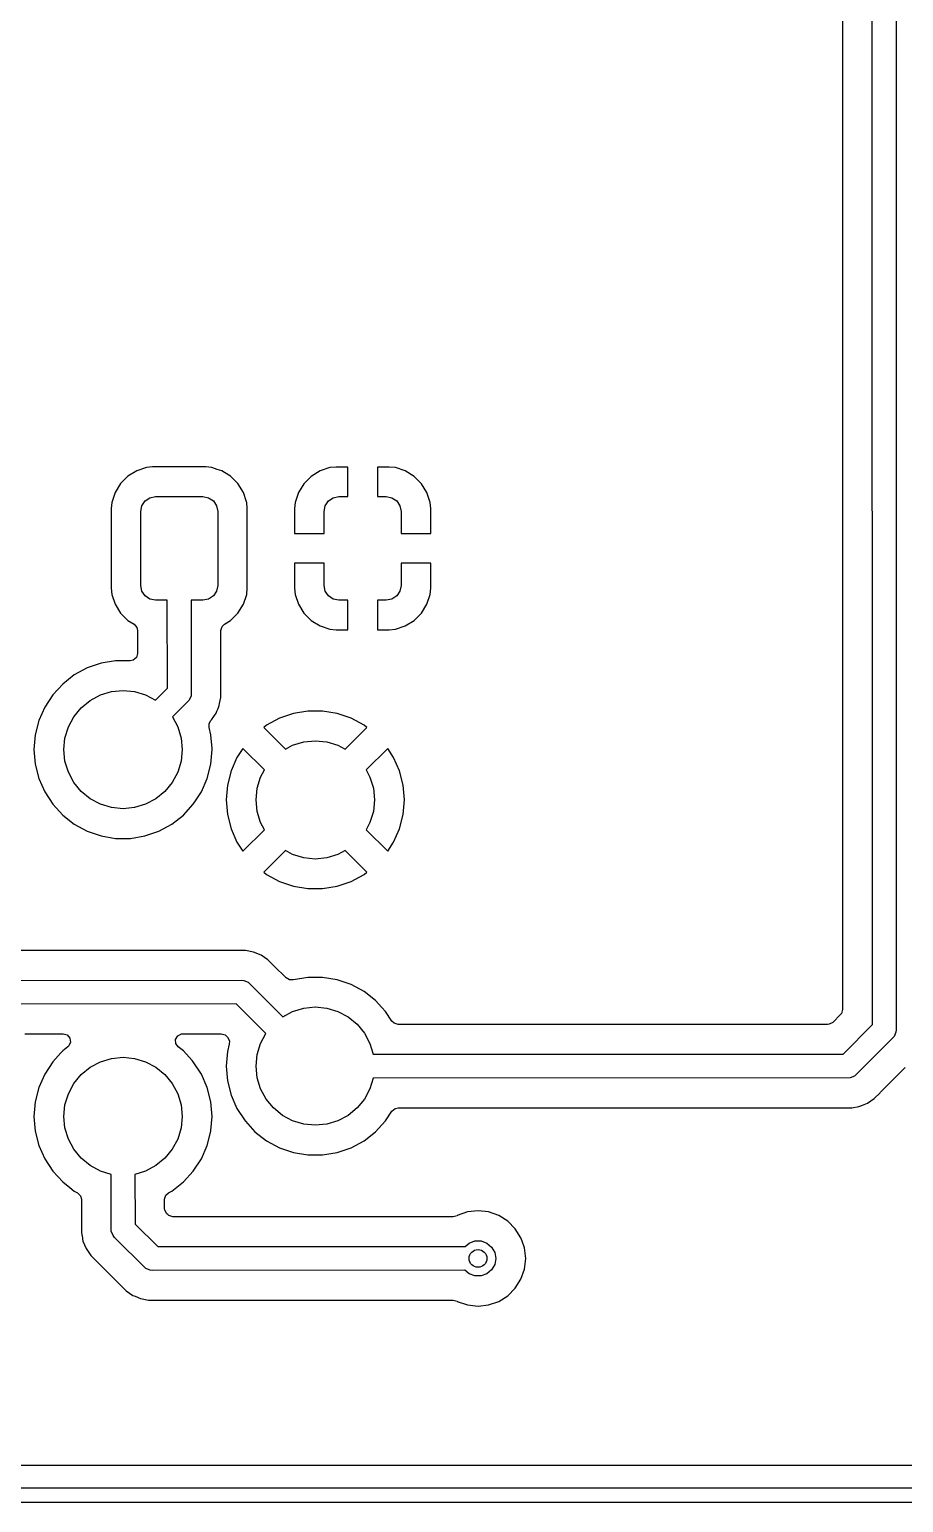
# Model space of a CAD drawing. Extents: x -25 to 25, y -54 to 54.
# Drawn here: x -13.58 to 1.19, y -54.12 to -29.23 of the extents above; entities that cross this region are included whole.
import ezdxf

# ---------------------------------------------------------------- set-up
doc = ezdxf.new("R2010")
doc.units = 0
doc.layers.add('BLACK', color=7, linetype='CONTINUOUS')

msp = doc.modelspace()

# ---------------------------------------------------------------- linework, layer by layer
at = {"layer": 'BLACK', "linetype": 'CONTINUOUS'}
for p, q in [((0.665691, -46.04742), (0.661902, -8.664438)), ((1.064402, -8.665173), (1.0682, -46.135)), ((0.1613, -17.633243), (0.1613, -45.792156)), ((-11.918658, -36.782289), (-12.042711, -36.906342)), ((-11.769337, -36.690187), (-11.918658, -36.782289)), ((-11.769332, -36.690185), (-11.769337, -36.690187)), ((-11.6028, -36.635001), (-11.769332, -36.690185)), ((-11.602797, -36.635), (-11.6028, -36.635001)), ((-11.50002, -36.624501), (-11.602797, -36.635)), ((-11.500002, -36.6245), (-11.50002, -36.624501)), ((-10.59999, -36.6245), (-11.500002, -36.6245)), ((-10.497205, -36.635), (-10.59999, -36.6245)), ((-10.497203, -36.635001), (-10.497205, -36.635)), ((-10.406899, -36.664925), (-10.497203, -36.635001)), ((-10.330669, -36.690185), (-10.406899, -36.664925)), ((-10.330664, -36.690187), (-10.330669, -36.690185)), ((-10.287399, -36.716873), (-10.330664, -36.690187)), ((-10.181344, -36.782288), (-10.287399, -36.716873)), ((-10.057288, -36.906344), (-10.181344, -36.782288)), ((-8.818346, -36.782684), (-8.942316, -36.906654)), ((-8.669125, -36.690643), (-8.818346, -36.782684)), ((-8.66912, -36.690641), (-8.669125, -36.690643)), ((-8.502698, -36.635494), (-8.66912, -36.690641)), ((-8.399988, -36.625001), (-8.502698, -36.635494)), ((-8.399971, -36.625), (-8.399988, -36.625001)), ((-8.2, -36.625), (-8.399971, -36.625)), ((-8.2, -37.125), (-8.2, -36.625)), ((-7.500014, -36.625), (-7.7, -36.625)), ((-7.7, -36.625), (-7.7, -37.125)), ((-7.39731, -36.635493), (-7.500014, -36.625)), ((-7.397303, -36.635494), (-7.39731, -36.635493)), ((-7.230881, -36.690641), (-7.397303, -36.635494)), ((-7.230876, -36.690643), (-7.230881, -36.690641)), ((-7.081655, -36.782684), (-7.230876, -36.690643)), ((-6.957685, -36.906654), (-7.081655, -36.782684)), ((-12.134885, -37.05588), (-12.189999, -37.222203)), ((-12.134815, -37.055668), (-12.134885, -37.05588)), ((-12.134813, -37.055663), (-12.134815, -37.055668)), ((-12.042711, -36.906342), (-12.134813, -37.055663)), ((-9.965186, -37.055666), (-10.057288, -36.906344)), ((-9.913613, -37.211304), (-9.965186, -37.055666)), ((-9.034359, -37.05588), (-9.089506, -37.222302)), ((-9.034357, -37.055875), (-9.034359, -37.05588)), ((-8.942316, -36.906654), (-9.034357, -37.055875)), ((-6.865644, -37.055875), (-6.957685, -36.906654)), ((-6.865642, -37.05588), (-6.865644, -37.055875)), ((-6.810495, -37.222302), (-6.865642, -37.05588)), ((-12.19, -37.222204), (-12.2005, -37.324983)), ((-12.2005, -37.324983), (-12.2005, -38.675001)), ((-12.189999, -37.222204), (-12.19, -37.222204)), ((-12.189999, -37.222203), (-12.189999, -37.222204)), ((-11.7, -37.375), (-11.68097, -37.279329)), ((-11.68097, -37.279329), (-11.626777, -37.198223)), ((-11.626777, -37.198223), (-11.545671, -37.14403)), ((-11.545671, -37.14403), (-11.45, -37.125)), ((-11.45, -37.125), (-10.65, -37.125)), ((-10.65, -37.125), (-10.554329, -37.14403)), ((-10.554329, -37.14403), (-10.473223, -37.198223)), ((-10.473223, -37.198223), (-10.41903, -37.279329)), ((-10.41903, -37.279329), (-10.4, -37.375)), ((-9.910002, -37.2222), (-9.913613, -37.211304)), ((-9.910001, -37.222203), (-9.910002, -37.2222)), ((-9.89967, -37.323342), (-9.910001, -37.222203)), ((-9.899501, -37.324992), (-9.89967, -37.323342)), ((-9.899501, -37.325013), (-9.899501, -37.324992)), ((-9.8995, -38.674986), (-9.899501, -37.325013)), ((-9.089507, -37.222309), (-9.1, -37.325013)), ((-9.1, -37.325013), (-9.1, -37.75)), ((-9.089506, -37.222302), (-9.089507, -37.222309)), ((-8.6, -37.375), (-8.58097, -37.279329)), ((-8.58097, -37.279329), (-8.526777, -37.198223)), ((-8.526777, -37.198223), (-8.445671, -37.14403)), ((-8.445671, -37.14403), (-8.35, -37.125)), ((-8.35, -37.125), (-8.2, -37.125)), ((-7.7, -37.125), (-7.55, -37.125)), ((-7.55, -37.125), (-7.454329, -37.14403)), ((-7.454329, -37.14403), (-7.373223, -37.198223)), ((-7.373223, -37.198223), (-7.31903, -37.279329)), ((-7.31903, -37.279329), (-7.3, -37.375)), ((-6.800002, -37.325013), (-6.810495, -37.222302)), ((-6.800001, -37.325028), (-6.800002, -37.325013)), ((-6.800001, -37.75), (-6.800001, -37.325028)), ((-11.7, -38.625), (-11.7, -37.375)), ((-10.4, -37.375), (-10.4, -38.625)), ((-8.6, -37.75), (-8.6, -37.375)), ((-7.3, -37.375), (-7.3, -37.75)), ((-9.1, -37.75), (-8.6, -37.75)), ((-7.3, -37.75), (-6.800001, -37.75)), ((-8.6, -38.25), (-9.099999, -38.25)), ((-9.099999, -38.25), (-9.099999, -38.674986)), ((-8.6, -38.625), (-8.6, -38.25)), ((-6.8, -38.25), (-7.3, -38.25)), ((-7.3, -38.25), (-7.3, -38.625)), ((-6.8, -38.674973), (-6.8, -38.25)), ((-12.2005, -38.675001), (-12.200499, -38.675018)), ((-12.200499, -38.675018), (-12.19, -38.777796)), ((-12.19, -38.777796), (-12.189999, -38.777799)), ((-12.189999, -38.777799), (-12.134885, -38.944119)), ((-11.68097, -38.720671), (-11.7, -38.625)), ((-11.626777, -38.801777), (-11.68097, -38.720671)), ((-11.545671, -38.85597), (-11.626777, -38.801777)), ((-10.473223, -38.801777), (-10.554329, -38.85597)), ((-10.41903, -38.720671), (-10.473223, -38.801777)), ((-10.4, -38.625), (-10.41903, -38.720671)), ((-9.965186, -38.944334), (-9.910001, -38.777797)), ((-9.910001, -38.777797), (-9.8995, -38.675009)), ((-9.8995, -38.675009), (-9.8995, -38.674986)), ((-9.099999, -38.674986), (-9.089506, -38.777697)), ((-9.089506, -38.777697), (-9.034359, -38.944119)), ((-8.58097, -38.720671), (-8.6, -38.625)), ((-8.526777, -38.801777), (-8.58097, -38.720671)), ((-8.445671, -38.85597), (-8.526777, -38.801777)), ((-7.373223, -38.801777), (-7.454329, -38.85597)), ((-7.31903, -38.720671), (-7.373223, -38.801777)), ((-7.3, -38.625), (-7.31903, -38.720671)), ((-6.865642, -38.944119), (-6.810495, -38.777697)), ((-6.810495, -38.777697), (-6.810494, -38.77769)), ((-6.810494, -38.77769), (-6.800001, -38.674986)), ((-6.800001, -38.674986), (-6.8, -38.674973)), ((-12.134885, -38.944119), (-12.134814, -38.944334)), ((-12.134814, -38.944334), (-12.042713, -39.093655)), ((-11.45, -38.875), (-11.545671, -38.85597)), ((-11.251828, -38.875), (-11.45, -38.875)), ((-11.249496, -40.362443), (-11.251828, -38.875)), ((-10.65, -38.875), (-10.84927, -38.875)), ((-10.84927, -38.875), (-10.8468, -40.45)), ((-10.554329, -38.85597), (-10.65, -38.875)), ((-10.057288, -39.093656), (-9.965186, -38.944334)), ((-9.034359, -38.944119), (-9.034357, -38.944124)), ((-9.034357, -38.944124), (-8.942316, -39.093345)), ((-8.35, -38.875), (-8.445671, -38.85597)), ((-8.2, -38.875), (-8.35, -38.875)), ((-8.2, -39.374998), (-8.2, -38.875)), ((-7.55, -38.875), (-7.7, -38.875)), ((-7.7, -38.875), (-7.7, -39.374999)), ((-7.454329, -38.85597), (-7.55, -38.875)), ((-6.957685, -39.093345), (-6.865644, -38.944124)), ((-6.865644, -38.944124), (-6.865642, -38.944119)), ((-12.042713, -39.093655), (-12.042711, -39.093657)), ((-12.042711, -39.093657), (-11.918656, -39.217712)), ((-11.918656, -39.217712), (-11.812604, -39.283125)), ((-11.812604, -39.283125), (-11.765879, -39.335073)), ((-10.3463, -39.388664), (-10.326615, -39.321625)), ((-10.326615, -39.321625), (-10.287396, -39.283125)), ((-10.287396, -39.283125), (-10.181344, -39.217712)), ((-10.181344, -39.217712), (-10.057288, -39.093656)), ((-8.942316, -39.093345), (-8.818346, -39.217315)), ((-8.818346, -39.217315), (-8.669125, -39.309356)), ((-8.669125, -39.309356), (-8.66912, -39.309358)), ((-8.66912, -39.309358), (-8.502698, -39.364505)), ((-7.397303, -39.364505), (-7.230881, -39.309358)), ((-7.230881, -39.309358), (-7.230876, -39.309356)), ((-7.230876, -39.309356), (-7.081655, -39.217315)), ((-7.081655, -39.217315), (-6.957685, -39.093345)), ((-11.765879, -39.335073), (-11.7537, -39.388664)), ((-11.7537, -39.388664), (-11.7537, -39.7755)), ((-10.3463, -40.375555), (-10.3463, -39.388664)), ((-8.502698, -39.364505), (-8.502691, -39.364506)), ((-8.502691, -39.364506), (-8.399981, -39.374999)), ((-8.399981, -39.374999), (-8.200001, -39.374999)), ((-8.200001, -39.374999), (-8.2, -39.374998)), ((-7.7, -39.374999), (-7.500028, -39.374999)), ((-7.500028, -39.374999), (-7.500014, -39.374998)), ((-7.500014, -39.374998), (-7.397303, -39.364505)), ((-11.7537, -39.7755), (-11.773385, -39.842539)), ((-12.604812, -40.021172), (-12.823507, -40.139524)), ((-12.604803, -40.021169), (-12.604812, -40.021172)), ((-12.369617, -39.940429), (-12.604803, -40.021169)), ((-12.124335, -39.8995), (-12.369617, -39.940429)), ((-11.8777, -39.8995), (-12.124335, -39.8995)), ((-11.826189, -39.888294), (-11.8777, -39.8995)), ((-11.773385, -39.842539), (-11.826189, -39.888294)), ((-13.019743, -40.292261), (-13.188167, -40.475217)), ((-12.823507, -40.139524), (-13.019743, -40.292261)), ((-13.188167, -40.475217), (-13.324174, -40.683393)), ((-12.707107, -40.692893), (-12.55557, -40.56853)), ((-12.55557, -40.56853), (-12.382683, -40.47612)), ((-12.382683, -40.47612), (-12.19509, -40.419215)), ((-12.19509, -40.419215), (-12, -40.4)), ((-12, -40.4), (-11.80491, -40.419215)), ((-11.80491, -40.419215), (-11.617317, -40.47612)), ((-11.617317, -40.47612), (-11.450955, -40.565042)), ((-11.450955, -40.565042), (-11.249496, -40.362443)), ((-10.881045, -40.562892), (-11.165897, -40.849356)), ((-10.850704, -40.489642), (-10.881045, -40.562892)), ((-10.8468, -40.45), (-10.850704, -40.489642)), ((-10.366898, -40.622861), (-10.346299, -40.519308)), ((-10.346299, -40.375581), (-10.3463, -40.375555)), ((-10.346299, -40.380691), (-10.346299, -40.375581)), ((-10.346299, -40.519308), (-10.346299, -40.380691)), ((-13.324174, -40.683393), (-13.424064, -40.911118)), ((-12.83147, -40.84443), (-12.707107, -40.692893)), ((-10.5034, -40.898583), (-10.426389, -40.783327)), ((-10.426389, -40.783327), (-10.412584, -40.75)), ((-10.412584, -40.75), (-10.39431, -40.70588)), ((-10.39431, -40.70588), (-10.373343, -40.655262)), ((-10.373343, -40.655262), (-10.366898, -40.622861)), ((-9.119494, -40.790916), (-9.354604, -40.87163)), ((-8.874293, -40.75), (-9.119494, -40.790916)), ((-8.625707, -40.75), (-8.874293, -40.75)), ((-8.380507, -40.790916), (-8.625707, -40.75)), ((-8.145397, -40.87163), (-8.380507, -40.790916)), ((-13.424064, -40.911118), (-13.485108, -41.152175)), ((-12.980785, -41.20491), (-12.92388, -41.017317)), ((-12.92388, -41.017317), (-12.83147, -40.84443)), ((-11.165897, -40.849356), (-11.07612, -41.017317)), ((-11.07612, -41.017317), (-11.019215, -41.20491)), ((-10.546517, -41.027295), (-10.543892, -40.957475)), ((-10.514893, -41.152175), (-10.546517, -41.027295)), ((-10.543892, -40.957475), (-10.513991, -40.909173)), ((-10.513991, -40.909173), (-10.5034, -40.898583)), ((-9.573239, -40.989949), (-9.620058, -41.026388)), ((-9.620058, -41.026388), (-9.620058, -41.02639)), ((-9.620058, -41.02639), (-9.254966, -41.391481)), ((-9.35461, -40.871632), (-9.573239, -40.989949)), ((-9.354604, -40.87163), (-9.35461, -40.871632)), ((-8.245035, -41.391481), (-7.879943, -41.02639)), ((-8.145386, -40.871635), (-8.145397, -40.87163)), ((-7.926771, -40.989943), (-8.145386, -40.871635)), ((-7.879944, -41.026389), (-7.926771, -40.989943)), ((-7.879943, -41.02639), (-7.879944, -41.026389)), ((-13.48511, -41.152187), (-13.505643, -41.399994)), ((-13.485108, -41.152175), (-13.48511, -41.152187)), ((-13, -41.4), (-12.980785, -41.20491)), ((-11.019215, -41.20491), (-11, -41.4)), ((-10.514891, -41.152187), (-10.514893, -41.152175)), ((-10.496005, -41.380116), (-10.514891, -41.152187)), ((-9.132683, -41.32612), (-8.94509, -41.269215)), ((-8.94509, -41.269215), (-8.75, -41.25)), ((-8.75, -41.25), (-8.55491, -41.269215)), ((-8.55491, -41.269215), (-8.367317, -41.32612)), ((-13.505643, -41.399994), (-13.505643, -41.400005)), ((-13.505643, -41.400005), (-13.48511, -41.647812)), ((-12.980785, -41.59509), (-13, -41.4)), ((-11, -41.4), (-11.019215, -41.59509)), ((-10.514892, -41.647821), (-10.494357, -41.4)), ((-10.494357, -41.4), (-10.496005, -41.380116)), ((-10.073733, -41.533632), (-10.173588, -41.761282)), ((-9.973436, -41.380116), (-10.073733, -41.533632)), ((-9.608519, -41.745033), (-9.973436, -41.380116)), ((-9.254966, -41.391481), (-9.132683, -41.32612)), ((-8.367317, -41.32612), (-8.245035, -41.391481)), ((-7.526566, -41.380116), (-7.891483, -41.745032)), ((-7.426269, -41.53363), (-7.526566, -41.380116)), ((-7.326413, -41.761282), (-7.426269, -41.53363)), ((-13.48511, -41.647812), (-13.485108, -41.647824)), ((-13.485108, -41.647824), (-13.424064, -41.888881)), ((-12.92388, -41.782683), (-12.980785, -41.59509)), ((-12.83147, -41.95557), (-12.92388, -41.782683)), ((-11.07612, -41.782683), (-11.16853, -41.95557)), ((-11.019215, -41.59509), (-11.07612, -41.782683)), ((-10.575937, -41.888881), (-10.514892, -41.647821)), ((-10.173588, -41.761282), (-10.234613, -42.002261)), ((-9.67388, -41.867317), (-9.608519, -41.745033)), ((-7.891483, -41.745032), (-7.82612, -41.867317)), ((-7.265388, -42.002261), (-7.326413, -41.761282)), ((-13.424064, -41.888881), (-13.324174, -42.116606)), ((-12.707107, -42.107107), (-12.83147, -41.95557)), ((-11.16853, -41.95557), (-11.292893, -42.107107)), ((-10.675827, -42.116607), (-10.575937, -41.888881)), ((-10.234615, -42.00227), (-10.255141, -42.249994)), ((-10.234613, -42.002261), (-10.234615, -42.00227)), ((-9.75, -42.25), (-9.730785, -42.05491)), ((-9.730785, -42.05491), (-9.67388, -41.867317)), ((-7.82612, -41.867317), (-7.769215, -42.05491)), ((-7.769215, -42.05491), (-7.75, -42.25)), ((-7.265386, -42.00227), (-7.265388, -42.002261)), ((-7.244859, -42.249994), (-7.265386, -42.00227)), ((-13.324174, -42.116606), (-13.188167, -42.324782)), ((-12.55557, -42.23147), (-12.707107, -42.107107)), ((-12.382683, -42.32388), (-12.55557, -42.23147)), ((-11.44443, -42.23147), (-11.617317, -42.32388)), ((-11.292893, -42.107107), (-11.44443, -42.23147)), ((-10.811836, -42.324785), (-10.762973, -42.249994)), ((-10.762973, -42.249994), (-10.675827, -42.116607)), ((-10.255141, -42.249994), (-10.255141, -42.250005)), ((-10.255141, -42.250005), (-10.234615, -42.497729)), ((-9.730785, -42.44509), (-9.75, -42.25)), ((-7.75, -42.25), (-7.769215, -42.44509)), ((-7.265386, -42.497729), (-7.244859, -42.250005)), ((-7.244859, -42.250005), (-7.244859, -42.249994)), ((-13.188167, -42.324782), (-13.188164, -42.324785)), ((-13.188164, -42.324785), (-13.019744, -42.507738)), ((-13.019744, -42.507738), (-12.823509, -42.660474)), ((-12.19509, -42.380785), (-12.382683, -42.32388)), ((-12, -42.4), (-12.19509, -42.380785)), ((-11.80491, -42.380785), (-12, -42.4)), ((-11.617317, -42.32388), (-11.80491, -42.380785)), ((-11.176491, -42.660474), (-10.980256, -42.507738)), ((-10.980256, -42.507738), (-10.811836, -42.324785)), ((-10.234615, -42.497729), (-10.234613, -42.497738)), ((-10.234613, -42.497738), (-10.173588, -42.738717)), ((-9.67388, -42.632683), (-9.730785, -42.44509)), ((-7.769215, -42.44509), (-7.82612, -42.632683)), ((-7.326413, -42.738717), (-7.265388, -42.497738)), ((-7.265388, -42.497738), (-7.265386, -42.497729)), ((-12.823509, -42.660474), (-12.60481, -42.778828)), ((-12.60481, -42.778828), (-12.369614, -42.859571)), ((-11.630386, -42.859571), (-11.39519, -42.778828)), ((-11.39519, -42.778828), (-11.176491, -42.660474)), ((-10.173588, -42.738717), (-10.073734, -42.966364)), ((-9.973436, -43.119882), (-9.608519, -42.754964)), ((-9.608519, -42.754964), (-9.67388, -42.632683)), ((-7.82612, -42.632683), (-7.891482, -42.754965)), ((-7.891482, -42.754965), (-7.526566, -43.119882)), ((-7.426269, -42.966369), (-7.326413, -42.738717)), ((-12.369614, -42.859571), (-12.124335, -42.9005)), ((-12.124335, -42.9005), (-11.875665, -42.9005)), ((-11.875665, -42.9005), (-11.630386, -42.859571)), ((-10.073734, -42.966364), (-9.973436, -43.119882)), ((-7.526566, -43.119882), (-7.426269, -42.966369)), ((-9.254967, -43.108518), (-9.620058, -43.473609)), ((-9.132683, -43.17388), (-9.254967, -43.108518)), ((-8.94509, -43.230785), (-9.132683, -43.17388)), ((-8.75, -43.25), (-8.94509, -43.230785)), ((-8.55491, -43.230785), (-8.75, -43.25)), ((-8.367317, -43.17388), (-8.55491, -43.230785)), ((-8.245035, -43.108518), (-8.367317, -43.17388)), ((-7.879944, -43.473609), (-8.245035, -43.108518)), ((-9.620058, -43.473609), (-9.573232, -43.510055)), ((-9.573232, -43.510055), (-9.57323, -43.510056)), ((-9.57323, -43.510056), (-9.354615, -43.628364)), ((-8.145386, -43.628364), (-7.926772, -43.510057)), ((-7.926772, -43.510057), (-7.926769, -43.510055)), ((-7.926769, -43.510055), (-7.879944, -43.473609)), ((-9.354615, -43.628364), (-9.354604, -43.628369)), ((-9.354604, -43.628369), (-9.119494, -43.709083)), ((-9.119494, -43.709083), (-8.874293, -43.75)), ((-8.874293, -43.75), (-8.625707, -43.75)), ((-8.625707, -43.75), (-8.380507, -43.709083)), ((-8.380507, -43.709083), (-8.145397, -43.628369)), ((-8.145397, -43.628369), (-8.145386, -43.628364)), ((-10.075442, -44.7963), (-13.924557, -44.7963)), ((-10.075422, -44.796299), (-10.075442, -44.7963)), ((-10.069308, -44.796299), (-10.075422, -44.796299)), ((-9.930692, -44.796299), (-10.069308, -44.796299)), ((-9.93069, -44.796299), (-9.930692, -44.796299)), ((-9.794744, -44.823341), (-9.93069, -44.796299)), ((-9.794736, -44.823343), (-9.794744, -44.823341)), ((-9.666677, -44.876386), (-9.794736, -44.823343)), ((-9.551415, -44.953401), (-9.666677, -44.876386)), ((-9.44908, -45.055736), (-9.551415, -44.953401)), ((-9.44906, -45.055758), (-9.44908, -45.055736)), ((-9.244902, -45.259916), (-9.44906, -45.055758)), ((-14.039642, -45.300704), (-10, -45.2968)), ((-10, -45.2968), (-9.960358, -45.300704)), ((-9.960358, -45.300704), (-9.960357, -45.300704)), ((-9.960357, -45.300704), (-9.887108, -45.331045)), ((-9.186784, -45.292659), (-9.244902, -45.259916)), ((-9.125045, -45.289886), (-9.186784, -45.292659)), ((-9.124588, -45.291688), (-9.125045, -45.289886)), ((-9.119618, -45.290429), (-9.124588, -45.291688)), ((-8.874335, -45.2495), (-9.119618, -45.290429)), ((-8.625665, -45.2495), (-8.874335, -45.2495)), ((-8.380384, -45.290429), (-8.625665, -45.2495)), ((-8.145198, -45.371169), (-8.380384, -45.290429)), ((-9.887108, -45.331045), (-9.300046, -45.915577)), ((-8.145189, -45.371172), (-8.145198, -45.371169)), ((-7.926494, -45.489524), (-8.145189, -45.371172)), ((-7.926493, -45.489525), (-7.926494, -45.489524)), ((-7.926491, -45.489526), (-7.926493, -45.489525)), ((-7.730256, -45.642262), (-7.926491, -45.489526)), ((-10.087708, -45.699419), (-13.920888, -45.703123)), ((-9.584626, -46.200332), (-10.087708, -45.699419)), ((-9.132683, -45.82612), (-8.94509, -45.769215)), ((-8.94509, -45.769215), (-8.75, -45.75)), ((-8.75, -45.75), (-8.55491, -45.769215)), ((-8.55491, -45.769215), (-8.367317, -45.82612)), ((-7.62463, -45.757003), (-7.730256, -45.642262)), ((-7.561834, -45.825217), (-7.62463, -45.757003)), ((0.1613, -45.792156), (0.141615, -45.859195)), ((-9.300046, -45.915577), (-9.132683, -45.82612)), ((-8.367317, -45.82612), (-8.19443, -45.91853)), ((-8.19443, -45.91853), (-8.042893, -46.042893)), ((-8.042893, -46.042893), (-7.91853, -46.19443)), ((-7.454098, -45.990121), (-7.561834, -45.825217)), ((-7.417328, -46.026615), (-7.454098, -45.990121)), ((-7.350289, -46.0463), (-7.417328, -46.026615)), ((-0.092844, -46.0463), (-7.350289, -46.0463)), ((-0.066486, -46.043466), (-0.092844, -46.0463)), ((-0.005163, -46.009981), (-0.066486, -46.043466)), ((0.124981, -45.879837), (-0.005163, -46.009981)), ((0.141615, -45.859195), (0.124981, -45.879837)), ((0.170546, -46.546834), (0.665691, -46.04742)), ((-13.657155, -46.2037), (-13.010199, -46.2037)), ((-13.010199, -46.2037), (-12.94316, -46.223385)), ((-12.94316, -46.223385), (-12.897405, -46.276189)), ((-12.897405, -46.276189), (-12.887461, -46.345347)), ((-11.110451, -46.29907), (-11.075819, -46.238387)), ((-11.106776, -46.368843), (-11.110451, -46.29907)), ((-11.075819, -46.238387), (-11.013878, -46.20606)), ((-11.013878, -46.20606), (-10.989801, -46.2037)), ((-10.989801, -46.2037), (-10.342844, -46.2037)), ((-10.342844, -46.2037), (-10.275805, -46.223385)), ((-10.275805, -46.223385), (-10.255163, -46.240019)), ((-10.255163, -46.240019), (-10.236009, -46.259173)), ((-10.236009, -46.259173), (-10.202524, -46.320496)), ((-9.67388, -46.367317), (-9.584626, -46.200332)), ((-7.91853, -46.19443), (-7.82612, -46.367317)), ((1.033954, -46.247893), (0.393684, -46.893684)), ((1.033955, -46.247892), (1.033954, -46.247893)), ((1.064296, -46.174642), (1.033955, -46.247892)), ((1.0682, -46.135), (1.064296, -46.174642)), ((-13.048469, -46.523464), (-13.188167, -46.675217)), ((-13.019744, -46.492262), (-13.048469, -46.523464)), ((-13.019741, -46.492259), (-13.019744, -46.492261)), ((-13.019744, -46.492261), (-13.019744, -46.492262)), ((-13.019738, -46.492256), (-13.019741, -46.492259)), ((-12.934037, -46.425553), (-13.019738, -46.492256)), ((-12.916486, -46.408903), (-12.934037, -46.425553)), ((-12.887461, -46.345347), (-12.916486, -46.408903)), ((-11.065963, -46.425553), (-11.106776, -46.368843)), ((-10.980263, -46.492256), (-11.065963, -46.425553)), ((-10.980261, -46.492258), (-10.980263, -46.492256)), ((-10.980256, -46.492262), (-10.980261, -46.492258)), ((-10.830986, -46.654413), (-10.980256, -46.492262)), ((-10.23511, -46.502187), (-10.255643, -46.749994)), ((-10.235107, -46.502171), (-10.23511, -46.502187)), ((-10.203484, -46.377293), (-10.235107, -46.502171)), ((-10.202524, -46.320496), (-10.203484, -46.377293)), ((-9.730785, -46.55491), (-9.67388, -46.367317)), ((-7.82612, -46.367317), (-7.770625, -46.550263)), ((-7.770625, -46.550263), (0.170546, -46.546834)), ((-13.188167, -46.675217), (-13.324174, -46.883393)), ((-12.707107, -46.892893), (-12.55557, -46.76853)), ((-12.55557, -46.76853), (-12.382683, -46.67612)), ((-12.382683, -46.67612), (-12.19509, -46.619215)), ((-12.19509, -46.619215), (-12, -46.6)), ((-12, -46.6), (-11.80491, -46.619215)), ((-11.80491, -46.619215), (-11.617317, -46.67612)), ((-11.617317, -46.67612), (-11.44443, -46.76853)), ((-11.44443, -46.76853), (-11.292893, -46.892893)), ((-10.811834, -46.675217), (-10.830986, -46.654413)), ((-10.675827, -46.883393), (-10.811834, -46.675217)), ((-10.255643, -46.749994), (-10.255643, -46.750005)), ((-10.255643, -46.750005), (-10.23511, -46.997812)), ((-9.75, -46.75), (-9.730785, -46.55491)), ((-9.730785, -46.94509), (-9.75, -46.75)), ((0.80367, -47.191511), (1.219619, -46.775562)), ((-13.324174, -46.883393), (-13.424064, -47.111118)), ((-12.92388, -47.217317), (-12.83147, -47.04443)), ((-12.83147, -47.04443), (-12.707107, -46.892893)), ((-11.292893, -46.892893), (-11.16853, -47.04443)), ((-11.16853, -47.04443), (-11.07612, -47.217317)), ((-10.575937, -47.111118), (-10.675827, -46.883393)), ((-10.23511, -46.997812), (-10.235108, -46.997824)), ((-10.235108, -46.997824), (-10.174064, -47.238881)), ((-9.67388, -47.132683), (-9.730785, -46.94509)), ((-7.771547, -46.952777), (-7.82612, -47.132683)), ((0.289642, -46.949296), (-7.771547, -46.952777)), ((0.289643, -46.949296), (0.289642, -46.949296)), ((0.362892, -46.918955), (0.289643, -46.949296)), ((0.393684, -46.893684), (0.362892, -46.918955)), ((-13.424064, -47.111118), (-13.485108, -47.352175)), ((-12.980785, -47.40491), (-12.92388, -47.217317)), ((-11.07612, -47.217317), (-11.019215, -47.40491)), ((-10.514893, -47.352175), (-10.575937, -47.111118)), ((-10.174064, -47.238881), (-10.074174, -47.466606)), ((-9.58147, -47.30557), (-9.67388, -47.132683)), ((-7.82612, -47.132683), (-7.91853, -47.30557)), ((0.583327, -47.373611), (0.698583, -47.2966)), ((0.698583, -47.2966), (0.7966, -47.198583)), ((0.7966, -47.198583), (0.796601, -47.198581)), ((0.796601, -47.198581), (0.803667, -47.191515)), ((0.803667, -47.191515), (0.80367, -47.191511)), ((-13.48511, -47.352187), (-13.505643, -47.599994)), ((-13.485108, -47.352175), (-13.48511, -47.352187)), ((-13, -47.6), (-12.980785, -47.40491)), ((-11.019215, -47.40491), (-11, -47.6)), ((-10.514891, -47.352187), (-10.514893, -47.352175)), ((-10.494357, -47.599994), (-10.514891, -47.352187)), ((-10.074174, -47.466606), (-9.938167, -47.674782)), ((-9.457107, -47.457107), (-9.58147, -47.30557)), ((-9.30557, -47.58147), (-9.457107, -47.457107)), ((-8.042893, -47.457107), (-8.19443, -47.58147)), ((-7.91853, -47.30557), (-8.042893, -47.457107)), ((-7.561836, -47.674785), (-7.454098, -47.509878)), ((-7.454098, -47.509878), (-7.400952, -47.464522)), ((-7.400952, -47.464522), (-7.350289, -47.4537)), ((-7.350289, -47.4537), (0.174558, -47.4537)), ((0.174558, -47.4537), (0.174578, -47.453701)), ((0.174578, -47.453701), (0.180692, -47.453701)), ((0.180692, -47.453701), (0.31931, -47.453701)), ((0.31931, -47.453701), (0.434977, -47.430692)), ((0.434977, -47.430692), (0.455262, -47.426657)), ((0.455262, -47.426657), (0.49795, -47.408975)), ((0.49795, -47.408975), (0.583323, -47.373613)), ((0.583323, -47.373613), (0.583324, -47.373612)), ((0.583324, -47.373612), (0.583327, -47.373611)), ((-13.505643, -47.599994), (-13.505643, -47.600005)), ((-13.505643, -47.600005), (-13.48511, -47.847812)), ((-12.980785, -47.79509), (-13, -47.6)), ((-12.92388, -47.982683), (-12.980785, -47.79509)), ((-11.019215, -47.79509), (-11.07612, -47.982683)), ((-11, -47.6), (-11.019215, -47.79509)), ((-10.513977, -47.836776), (-10.494357, -47.600005)), ((-10.494357, -47.600005), (-10.494357, -47.599994)), ((-9.938167, -47.674782), (-9.932294, -47.681162)), ((-9.932294, -47.681162), (-9.769744, -47.857738)), ((-9.132683, -47.67388), (-9.30557, -47.58147)), ((-8.94509, -47.730785), (-9.132683, -47.67388)), ((-8.75, -47.75), (-8.94509, -47.730785)), ((-8.55491, -47.730785), (-8.75, -47.75)), ((-8.367317, -47.67388), (-8.55491, -47.730785)), ((-8.19443, -47.58147), (-8.367317, -47.67388)), ((-7.730256, -47.857738), (-7.561836, -47.674785)), ((-13.48511, -47.847812), (-13.485108, -47.847824)), ((-13.485108, -47.847824), (-13.424064, -48.088881)), ((-12.83147, -48.15557), (-12.92388, -47.982683)), ((-11.07612, -47.982683), (-11.16853, -48.15557)), ((-10.575937, -48.088881), (-10.514892, -47.847821)), ((-10.514892, -47.847821), (-10.513977, -47.836776)), ((-9.769744, -47.857738), (-9.573509, -48.010474)), ((-9.573509, -48.010474), (-9.35481, -48.128828)), ((-8.14519, -48.128828), (-7.926491, -48.010474)), ((-7.926491, -48.010474), (-7.730256, -47.857738)), ((-13.424064, -48.088881), (-13.324174, -48.316606)), ((-12.707107, -48.307107), (-12.83147, -48.15557)), ((-11.16853, -48.15557), (-11.292893, -48.307107)), ((-10.675827, -48.316607), (-10.575937, -48.088881)), ((-9.35481, -48.128828), (-9.119614, -48.209571)), ((-9.119614, -48.209571), (-8.874335, -48.2505)), ((-8.874335, -48.2505), (-8.625665, -48.2505)), ((-8.625665, -48.2505), (-8.380386, -48.209571)), ((-8.380386, -48.209571), (-8.14519, -48.128828)), ((-13.324174, -48.316606), (-13.188167, -48.524782)), ((-13.188167, -48.524782), (-13.188164, -48.524785)), ((-13.188164, -48.524785), (-13.019744, -48.707738)), ((-12.55557, -48.43147), (-12.707107, -48.307107)), ((-12.382683, -48.52388), (-12.55557, -48.43147)), ((-12.20123, -48.578922), (-12.382683, -48.52388)), ((-11.617317, -48.52388), (-11.798654, -48.578887)), ((-11.44443, -48.43147), (-11.617317, -48.52388)), ((-11.292893, -48.307107), (-11.44443, -48.43147)), ((-10.980256, -48.707738), (-10.811836, -48.524785)), ((-10.811836, -48.524785), (-10.675827, -48.316607)), ((-13.019744, -48.707738), (-12.897236, -48.80309)), ((-12.199296, -49.539642), (-12.20123, -48.578922)), ((-11.798654, -48.578887), (-11.796961, -49.420254)), ((-11.176491, -48.860474), (-10.980256, -48.707738)), ((-12.897236, -48.80309), (-12.823512, -48.860472)), ((-12.823512, -48.860472), (-12.823508, -48.860475)), ((-12.823508, -48.860475), (-12.768683, -48.890144)), ((-12.768683, -48.890144), (-12.719092, -48.939363)), ((-12.719092, -48.939363), (-12.7037, -48.999199)), ((-12.7037, -48.999199), (-12.7037, -49.425556)), ((-11.2963, -48.999199), (-11.276615, -48.93216)), ((-11.2963, -49.157156), (-11.2963, -48.999199)), ((-11.276615, -48.93216), (-11.231317, -48.890144)), ((-11.231317, -48.890144), (-11.176493, -48.860475)), ((-11.176494, -48.860475), (-11.176491, -48.860474)), ((-11.176493, -48.860475), (-11.176494, -48.860475)), ((-11.293466, -49.183514), (-11.2963, -49.157156)), ((-11.259981, -49.244837), (-11.293466, -49.183514)), ((-11.244837, -49.259981), (-11.259981, -49.244837)), ((-11.224195, -49.276615), (-11.244837, -49.259981)), ((-11.157156, -49.2963), (-11.224195, -49.276615)), ((-6.354429, -49.277294), (-6.420399, -49.2963)), ((-6.349522, -49.274211), (-6.354429, -49.277294)), ((-6.349519, -49.274209), (-6.349522, -49.274211)), ((-6.179255, -49.214631), (-6.349519, -49.274209)), ((-6.17925, -49.21463), (-6.179255, -49.214631)), ((-6.000004, -49.194435), (-6.17925, -49.21463)), ((-5.999996, -49.194435), (-6.000004, -49.194435)), ((-5.820751, -49.21463), (-5.999996, -49.194435)), ((-5.820746, -49.214631), (-5.820751, -49.21463)), ((-5.650477, -49.274211), (-5.820746, -49.214631)), ((-5.497738, -49.370184), (-5.650477, -49.274211)), ((-12.7037, -49.425556), (-12.703701, -49.425582)), ((-12.703701, -49.425582), (-12.703701, -49.430689)), ((-12.703701, -49.430689), (-12.703701, -49.430692)), ((-12.703701, -49.430692), (-12.703701, -49.569308)), ((-12.199296, -49.539643), (-12.199296, -49.539642)), ((-12.168955, -49.612892), (-12.199296, -49.539643)), ((-11.796961, -49.420254), (-11.412603, -49.800614)), ((-6.420399, -49.2963), (-11.157156, -49.2963)), ((-5.370184, -49.497738), (-5.497738, -49.370184)), ((-5.274211, -49.650478), (-5.370184, -49.497738)), ((-12.703701, -49.569308), (-12.687555, -49.650478)), ((-12.687555, -49.650478), (-12.684333, -49.666672)), ((-12.684333, -49.666672), (-12.684333, -49.666674)), ((-12.684333, -49.666674), (-12.676659, -49.705254)), ((-12.676659, -49.705254), (-12.676656, -49.705266)), ((-12.676656, -49.705266), (-12.623614, -49.833323)), ((-12.143684, -49.643684), (-12.168955, -49.612892)), ((-11.612892, -50.168955), (-12.143684, -49.643684)), ((-6.217645, -49.796953), (-6.15, -49.740192)), ((-6.15, -49.740192), (-6.052094, -49.704558)), ((-6.052094, -49.704558), (-5.947906, -49.704558)), ((-5.947906, -49.704558), (-5.85, -49.740192)), ((-5.85, -49.740192), (-5.770187, -49.807164)), ((-5.255044, -49.705254), (-5.274211, -49.650478)), ((-5.214632, -49.820745), (-5.255044, -49.705254)), ((-12.623614, -49.833323), (-12.546599, -49.948585)), ((-12.546599, -49.948585), (-12.444264, -50.05092)), ((-11.412603, -49.800614), (-6.217645, -49.796953)), ((-5.770187, -49.807164), (-5.718092, -49.897394)), ((-5.718092, -49.897394), (-5.7, -50)), ((-5.7, -50), (-5.718092, -50.102606)), ((-5.214631, -49.82075), (-5.214632, -49.820745)), ((-5.194435, -49.999996), (-5.214631, -49.82075)), ((-5.214631, -50.179249), (-5.194435, -50.000003)), ((-5.194435, -50.000003), (-5.194435, -49.999996)), ((-12.444264, -50.05092), (-12.444242, -50.05094)), ((-12.444242, -50.05094), (-12.049726, -50.445456)), ((-11.539642, -50.199296), (-11.612892, -50.168955)), ((-11.5, -50.2032), (-11.539642, -50.199296)), ((-6.221895, -50.19948), (-11.5, -50.2032)), ((-6.15, -50.259808), (-6.221895, -50.19948)), ((-6.052094, -50.295442), (-6.15, -50.259808)), ((-5.85, -50.259808), (-5.947906, -50.295442)), ((-5.770187, -50.192836), (-5.85, -50.259808)), ((-5.718092, -50.102606), (-5.770187, -50.192836)), ((-5.274211, -50.349522), (-5.214632, -50.179255)), ((-5.214632, -50.179255), (-5.214631, -50.179249)), ((-12.049726, -50.445456), (-12.049697, -50.445487)), ((-12.049697, -50.445487), (-11.948586, -50.546598)), ((-5.947906, -50.295442), (-6.052094, -50.295442)), ((-5.497738, -50.629816), (-5.370184, -50.502262)), ((-5.370184, -50.502262), (-5.274211, -50.349522)), ((-11.948586, -50.546598), (-11.833326, -50.623612)), ((-11.833326, -50.623612), (-11.795818, -50.639148)), ((-11.795818, -50.639148), (-11.705262, -50.676658)), ((-11.705262, -50.676658), (-11.569313, -50.7037)), ((-11.569313, -50.7037), (-11.56931, -50.703701)), ((-11.56931, -50.703701), (-11.569308, -50.703701)), ((-11.569308, -50.703701), (-11.424577, -50.703701)), ((-11.424577, -50.703701), (-11.424557, -50.7037)), ((-11.424557, -50.7037), (-6.420399, -50.7037)), ((-6.420399, -50.7037), (-6.354429, -50.722705)), ((-6.354429, -50.722705), (-6.349522, -50.725789)), ((-6.349522, -50.725789), (-6.349519, -50.72579)), ((-6.349519, -50.72579), (-6.179255, -50.785368)), ((-5.820745, -50.785368), (-5.650478, -50.725789)), ((-5.650478, -50.725789), (-5.497738, -50.629816)), ((-6.179255, -50.785368), (-6.17925, -50.785369)), ((-6.17925, -50.785369), (-6.000004, -50.805565)), ((-6.000004, -50.805565), (-6, -50.805565)), ((-6, -50.805565), (-5.999996, -50.805565)), ((-5.999996, -50.805565), (-5.820751, -50.785369)), ((-5.820751, -50.785369), (-5.820748, -50.785368)), ((-5.820748, -50.785368), (-5.820745, -50.785368)), ((21.996249, -53.4995), (-21.996249, -53.4995)), ((-21.989485, -53.8774), (22, -53.875)), ((21.989484, -54.122599), (-22, -54.125))]:
    msp.add_line(p, q, dxfattribs=at)
at = {"layer": 'BLACK'}
msp.add_circle((-6, -50), 0.15, dxfattribs=at)

doc.saveas('drawing.dxf')
